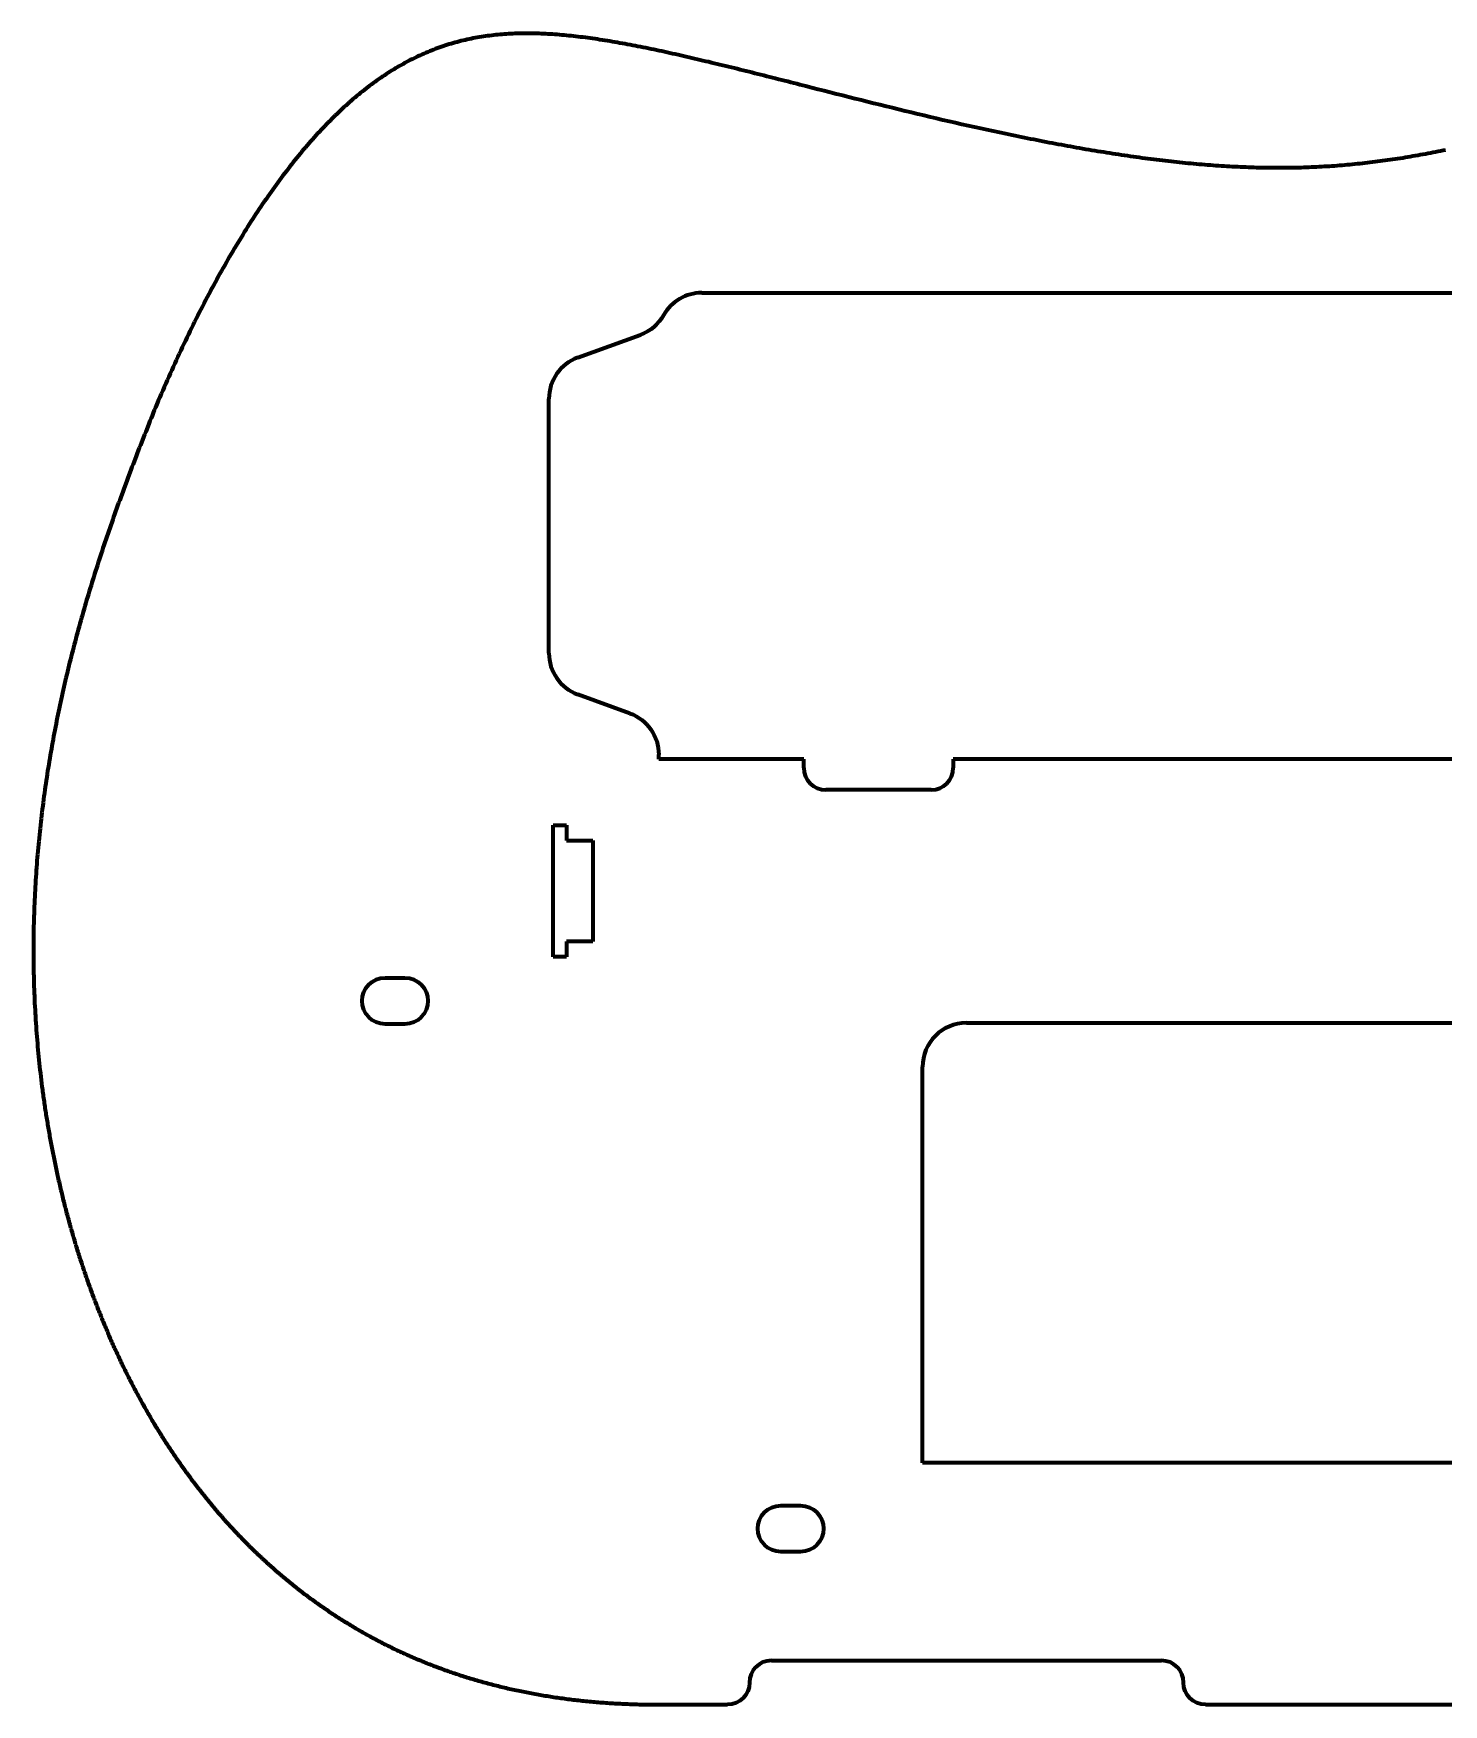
# Model space of a CAD drawing. Header units: millimetres. Extents: x -235 to 411, y -69 to 317.
# Drawn here: x -234.6 to 86.2, y -69.1 to 310.9 of the extents above; entities that cross this region are included whole.
import ezdxf

# ---------------------------------------------------------------- set-up
doc = ezdxf.new("R2010")
doc.units = ezdxf.units.MM
doc.header["$MEASUREMENT"] = 0
doc.layers.add('Visibile', color=7, linetype='Continuous', lineweight=0)

msp = doc.modelspace()

# ---------------------------------------------------------------- linework, layer by layer
at = {"layer": 'Visibile', "color": 7, "lineweight": 70}
for p, q in [((-82.55, 251.89), (317.86, 251.89)), ((-110.76, 237.18), (-96.52, 242.37)), ((-117.34, 169.99), (-117.34, 227.79)), ((-98.92, 156.28), (-110.76, 160.59)), ((-92.34, 145.89), (-92.34, 146.89)), ((-59.34, 145.89), (-92.34, 145.89)), ((-59.34, 143.89), (-59.34, 145.89)), ((-25.34, 145.89), (-25.34, 143.89)), ((92.66, 145.89), (23.66, 145.89)), ((-30.34, 138.89), (-54.34, 138.89)), ((-116.34, 100.89), (-116.34, 130.89)), ((-116.34, 130.89), (-113.34, 130.89)), ((-113.34, 130.89), (-113.34, 127.39)), ((-113.34, 127.39), (-107.34, 127.39)), ((-107.34, 127.39), (-107.34, 104.39)), ((-107.34, 104.39), (-113.34, 104.39)), ((-113.34, 104.39), (-113.34, 100.89)), ((-113.34, 100.89), (-116.34, 100.89)), ((-154.59, 96.14), (-150.09, 96.14)), ((-150.09, 85.64), (-154.59, 85.64)), ((-22.34, 85.89), (257.66, 85.89)), ((-32.34, -14.11), (-32.34, 75.89)), ((196.66, -14.11), (38.66, -14.11)), ((-64.59, -23.86), (-60.09, -23.86)), ((-60.09, -34.36), (-64.59, -34.36)), ((-66.71, -59.11), (22.03, -59.11)), ((-92.52, -69.11), (-76.71, -69.11)), ((32.03, -69.11), (203.29, -69.11))]:
    msp.add_line(p, q, dxfattribs=at)
for points in [[(86.66, 284.37), (86.08, 284.25), (85.51, 284.14), (84.93, 284.02), (84.36, 283.9), (83.78, 283.79), (83.21, 283.68), (82.63, 283.57), (82.06, 283.46), (81.48, 283.35), (80.91, 283.25), (80.34, 283.15), (79.76, 283.04), (79.19, 282.94), (78.62, 282.85), (78.04, 282.75), (77.47, 282.65), (76.9, 282.56), (76.33, 282.47), (75.75, 282.38), (75.18, 282.29), (74.61, 282.21), (74.04, 282.12), (73.47, 282.04), (72.89, 281.96), (72.32, 281.88), (71.75, 281.81), (71.18, 281.73), (70.6, 281.66), (70.03, 281.59), (69.46, 281.52), (68.88, 281.45), (68.31, 281.38), (67.73, 281.32), (67.16, 281.26), (66.58, 281.2), (66.01, 281.14), (65.43, 281.08), (64.86, 281.03), (64.28, 280.98), (63.7, 280.93), (63.13, 280.88), (62.55, 280.83), (61.97, 280.79), (61.39, 280.74), (60.81, 280.7), (60.23, 280.66), (59.65, 280.63), (59.07, 280.59), (58.49, 280.56), (57.9, 280.53), (57.32, 280.5), (56.73, 280.47), (56.15, 280.44), (55.56, 280.42), (54.98, 280.4), (54.39, 280.38), (53.8, 280.36), (53.21, 280.35), (52.62, 280.33), (52.03, 280.32), (51.44, 280.31), (50.84, 280.3), (50.25, 280.3), (49.65, 280.29), (49.06, 280.29), (48.46, 280.29), (47.86, 280.29), (47.26, 280.29), (46.66, 280.3), (46.06, 280.31), (45.46, 280.32), (44.85, 280.33), (44.25, 280.34), (43.64, 280.36), (43.03, 280.37), (42.42, 280.39), (41.81, 280.41), (41.2, 280.44), (40.59, 280.46), (39.98, 280.49), (39.36, 280.52), (38.75, 280.55), (38.13, 280.58), (37.51, 280.61), (36.89, 280.65), (36.27, 280.69), (35.64, 280.73), (35.02, 280.77), (34.39, 280.81), (33.77, 280.86), (33.14, 280.9), (32.51, 280.95), (31.88, 281), (31.24, 281.05), (30.61, 281.11), (29.97, 281.16), (29.34, 281.22), (28.7, 281.28), (28.06, 281.34), (27.42, 281.41), (26.77, 281.47), (26.13, 281.54), (25.48, 281.61), (24.83, 281.68), (24.19, 281.75), (23.54, 281.82), (22.88, 281.9), (22.23, 281.97), (21.58, 282.05), (20.92, 282.13), (20.26, 282.21), (19.61, 282.3), (18.95, 282.38), (18.28, 282.47), (17.62, 282.56), (16.96, 282.65), (16.29, 282.74), (15.63, 282.83), (14.96, 282.93), (14.29, 283.02), (13.62, 283.12), (12.95, 283.22), (12.27, 283.32), (11.6, 283.42), (10.92, 283.53), (10.24, 283.63), (9.57, 283.74), (8.89, 283.85), (8.2, 283.96), (7.52, 284.07), (6.84, 284.18), (6.15, 284.3), (5.47, 284.41), (4.78, 284.53), (4.09, 284.65), (3.41, 284.77), (2.72, 284.89), (2.02, 285.01), (1.33, 285.14), (0.64, 285.26), (-0.06, 285.39), (-0.75, 285.52), (-1.45, 285.65), (-2.14, 285.78), (-2.84, 285.91), (-3.54, 286.04), (-4.24, 286.18), (-4.94, 286.31), (-5.64, 286.45), (-6.35, 286.59), (-7.05, 286.73), (-7.75, 286.87), (-8.46, 287.01), (-9.16, 287.15), (-9.87, 287.29), (-10.58, 287.44), (-11.28, 287.58), (-11.99, 287.73), (-12.7, 287.88), (-13.41, 288.03), (-14.83, 288.33), (-16.25, 288.63), (-17.68, 288.94), (-19.1, 289.25), (-20.53, 289.57), (-21.96, 289.89), (-23.39, 290.21), (-24.82, 290.54), (-26.25, 290.87), (-27.69, 291.2), (-29.12, 291.53), (-30.55, 291.87), (-31.98, 292.21), (-33.41, 292.55), (-34.85, 292.89), (-36.28, 293.23), (-37.7, 293.58), (-39.13, 293.93), (-40.56, 294.28), (-41.98, 294.63), (-43.41, 294.98), (-44.83, 295.33), (-46.25, 295.69), (-47.66, 296.04), (-49.08, 296.4), (-50.49, 296.75), (-51.9, 297.11), (-53.3, 297.46), (-54.7, 297.81), (-56.1, 298.17), (-57.49, 298.52), (-58.88, 298.87), (-59.57, 299.05), (-60.26, 299.22), (-60.95, 299.4), (-61.64, 299.57), (-62.33, 299.75), (-63.01, 299.92), (-63.7, 300.1), (-64.38, 300.27), (-65.06, 300.44), (-65.75, 300.61), (-66.43, 300.79), (-67.1, 300.96), (-67.78, 301.13), (-68.46, 301.3), (-69.13, 301.47), (-69.8, 301.64), (-70.48, 301.8), (-71.15, 301.97), (-71.81, 302.14), (-72.48, 302.3), (-73.15, 302.47), (-73.81, 302.63), (-74.47, 302.8), (-75.13, 302.96), (-75.79, 303.12), (-76.45, 303.28), (-77.1, 303.44), (-77.76, 303.6), (-78.41, 303.76), (-79.06, 303.92), (-79.71, 304.08), (-80.35, 304.23), (-81, 304.39), (-81.64, 304.54), (-82.28, 304.69), (-82.92, 304.84), (-83.56, 304.99), (-84.19, 305.14), (-84.83, 305.29), (-85.46, 305.43), (-86.09, 305.58), (-86.71, 305.72), (-87.34, 305.87), (-87.96, 306.01), (-88.59, 306.15), (-89.2, 306.28), (-89.82, 306.42), (-90.44, 306.56), (-91.05, 306.69), (-91.66, 306.82), (-92.27, 306.95), (-92.88, 307.08), (-93.49, 307.21), (-94.09, 307.33), (-94.69, 307.46), (-95.29, 307.58), (-95.89, 307.7), (-96.48, 307.82), (-97.08, 307.94), (-97.67, 308.05), (-98.26, 308.17), (-98.84, 308.28), (-99.43, 308.39), (-100.01, 308.5), (-100.59, 308.6), (-101.17, 308.71), (-101.74, 308.81), (-102.32, 308.91), (-102.89, 309), (-103.46, 309.1), (-104.03, 309.19), (-104.59, 309.28), (-105.16, 309.37), (-105.72, 309.46), (-106.28, 309.55), (-106.83, 309.63), (-107.39, 309.71), (-107.94, 309.79), (-108.49, 309.86), (-109.04, 309.93), (-109.59, 310), (-110.13, 310.07), (-110.67, 310.14), (-111.21, 310.2), (-111.75, 310.26), (-112.29, 310.32), (-112.82, 310.37), (-113.35, 310.43), (-113.88, 310.48), (-114.41, 310.52), (-114.94, 310.57), (-115.46, 310.61), (-115.98, 310.65), (-116.5, 310.69), (-117.02, 310.72), (-117.54, 310.75), (-118.05, 310.78), (-118.57, 310.8), (-119.08, 310.82), (-119.58, 310.84), (-120.09, 310.86), (-120.6, 310.87), (-121.1, 310.88), (-121.6, 310.88), (-122.1, 310.89), (-122.6, 310.89), (-123.1, 310.88), (-123.59, 310.88), (-124.08, 310.87), (-124.58, 310.86), (-125.07, 310.84), (-125.55, 310.82), (-126.04, 310.8), (-126.53, 310.77), (-127.01, 310.74), (-127.49, 310.71), (-127.97, 310.67), (-128.45, 310.63), (-128.93, 310.59), (-129.4, 310.54), (-129.88, 310.49), (-130.35, 310.43), (-130.82, 310.37), (-131.29, 310.31), (-131.76, 310.25), (-132.23, 310.18), (-132.7, 310.1), (-133.16, 310.03), (-133.63, 309.95), (-134.09, 309.86), (-134.55, 309.78), (-135.01, 309.68), (-135.47, 309.59), (-135.93, 309.49), (-136.39, 309.38), (-136.84, 309.28), (-137.3, 309.17), (-137.75, 309.05), (-138.2, 308.93), (-138.65, 308.81), (-139.11, 308.68), (-139.55, 308.55), (-140, 308.41), (-140.45, 308.28), (-140.9, 308.13), (-141.34, 307.98), (-141.79, 307.83), (-142.23, 307.68), (-142.67, 307.52), (-143.12, 307.35), (-143.56, 307.19), (-144, 307.01), (-144.44, 306.84), (-144.88, 306.66), (-145.31, 306.47), (-145.75, 306.28), (-146.19, 306.09), (-146.62, 305.89), (-147.06, 305.69), (-147.49, 305.49), (-147.92, 305.28), (-148.36, 305.06), (-148.79, 304.85), (-149.22, 304.62), (-149.65, 304.4), (-150.08, 304.17), (-150.51, 303.93), (-150.94, 303.69), (-151.36, 303.45), (-151.79, 303.2), (-152.22, 302.95), (-152.64, 302.69), (-153.07, 302.43), (-153.49, 302.17), (-153.91, 301.9), (-154.33, 301.62), (-154.76, 301.35), (-155.18, 301.06), (-155.6, 300.78), (-156.02, 300.49), (-156.44, 300.19), (-156.86, 299.89), (-157.28, 299.59), (-157.69, 299.28), (-158.11, 298.97), (-158.53, 298.66), (-158.94, 298.34), (-159.36, 298.01), (-159.77, 297.68), (-160.18, 297.35), (-160.6, 297.01), (-161.01, 296.67), (-161.42, 296.32), (-161.83, 295.98), (-162.25, 295.62), (-162.66, 295.26), (-163.07, 294.9), (-163.47, 294.53), (-163.88, 294.16), (-164.29, 293.79), (-164.7, 293.41), (-165.11, 293.02), (-165.51, 292.64), (-165.92, 292.24), (-166.32, 291.85), (-166.73, 291.45), (-167.13, 291.04), (-167.54, 290.63), (-167.94, 290.22), (-168.34, 289.81), (-168.74, 289.38), (-169.14, 288.96), (-169.54, 288.53), (-169.94, 288.1), (-170.34, 287.66), (-170.74, 287.22), (-171.14, 286.77), (-171.54, 286.32), (-171.94, 285.87), (-172.33, 285.41), (-172.73, 284.95), (-173.13, 284.48), (-173.52, 284.01), (-173.92, 283.54), (-174.31, 283.06), (-174.7, 282.58), (-175.1, 282.09), (-175.49, 281.6), (-175.88, 281.11), (-176.27, 280.61), (-176.66, 280.11), (-177.05, 279.6), (-177.44, 279.09), (-177.83, 278.58), (-178.22, 278.06), (-178.61, 277.54), (-178.99, 277.01), (-179.38, 276.48), (-179.77, 275.95), (-180.15, 275.41), (-180.54, 274.87), (-180.92, 274.33), (-181.31, 273.78), (-181.69, 273.23), (-182.07, 272.67), (-182.45, 272.11), (-182.84, 271.55), (-183.22, 270.98), (-183.6, 270.41), (-183.98, 269.83), (-184.36, 269.25), (-184.74, 268.67), (-185.11, 268.09), (-185.49, 267.49), (-185.87, 266.9), (-186.24, 266.3), (-186.62, 265.7), (-186.99, 265.1), (-187.37, 264.49), (-187.74, 263.88), (-188.11, 263.26), (-188.49, 262.64), (-188.86, 262.02), (-189.23, 261.39), (-189.6, 260.76), (-189.97, 260.13), (-190.34, 259.49), (-190.71, 258.85), (-191.07, 258.21), (-191.44, 257.56), (-191.81, 256.91), (-192.17, 256.26), (-192.54, 255.6), (-192.9, 254.94), (-193.27, 254.27), (-193.63, 253.6), (-193.99, 252.93), (-194.35, 252.26), (-194.71, 251.58), (-195.07, 250.9), (-195.43, 250.21), (-195.79, 249.52), (-196.15, 248.83), (-196.51, 248.13), (-196.86, 247.44), (-197.22, 246.73), (-197.58, 246.03), (-197.93, 245.32), (-198.28, 244.61), (-198.64, 243.89), (-198.99, 243.18), (-199.34, 242.45), (-199.69, 241.73), (-200.04, 241), (-200.39, 240.27), (-200.74, 239.54), (-201.08, 238.8), (-201.43, 238.06), (-201.78, 237.32), (-202.12, 236.57), (-202.46, 235.82), (-202.81, 235.07), (-203.15, 234.31), (-203.49, 233.55), (-203.83, 232.79), (-204.17, 232.02), (-204.51, 231.25), (-204.85, 230.48), (-205.19, 229.71), (-205.52, 228.93), (-205.86, 228.15), (-206.2, 227.37), (-206.53, 226.58), (-206.86, 225.79)], [(-206.86, 225.79), (-207.11, 225.19), (-207.35, 224.58), (-207.6, 223.97), (-207.84, 223.37), (-208.09, 222.76), (-208.33, 222.15), (-208.57, 221.54), (-208.82, 220.93), (-209.06, 220.32), (-209.3, 219.71), (-209.55, 219.1), (-209.79, 218.49), (-210.03, 217.87), (-210.27, 217.26), (-210.51, 216.64), (-210.75, 216.03), (-210.99, 215.41), (-211.23, 214.79), (-211.47, 214.17), (-211.71, 213.55), (-211.94, 212.93), (-212.18, 212.31), (-212.42, 211.69), (-212.65, 211.07), (-212.89, 210.44), (-213.13, 209.82), (-213.36, 209.19), (-213.59, 208.57), (-213.83, 207.94), (-214.06, 207.31), (-214.29, 206.68), (-214.52, 206.05), (-214.75, 205.42), (-214.98, 204.79), (-215.21, 204.15), (-215.44, 203.52), (-215.67, 202.88), (-215.9, 202.25), (-216.12, 201.61), (-216.35, 200.97), (-216.57, 200.33), (-216.8, 199.7), (-217.02, 199.05), (-217.24, 198.41), (-217.46, 197.77), (-217.69, 197.13), (-217.9, 196.48), (-218.12, 195.84), (-218.34, 195.19), (-218.56, 194.54), (-218.78, 193.9), (-218.99, 193.25), (-219.21, 192.6), (-219.42, 191.94), (-219.63, 191.29), (-219.84, 190.64), (-220.05, 189.99), (-220.26, 189.33), (-220.47, 188.67), (-220.68, 188.02), (-220.89, 187.36), (-221.09, 186.7), (-221.3, 186.04), (-221.5, 185.38), (-221.7, 184.72), (-221.9, 184.05), (-222.1, 183.39), (-222.3, 182.72), (-222.5, 182.06), (-222.7, 181.39), (-222.89, 180.72), (-223.08, 180.05), (-223.28, 179.38), (-223.47, 178.71), (-223.66, 178.04), (-223.85, 177.37), (-224.04, 176.69), (-224.22, 176.02), (-224.41, 175.34), (-224.59, 174.67), (-224.78, 173.99), (-224.96, 173.31), (-225.14, 172.63), (-225.32, 171.95), (-225.5, 171.27), (-225.67, 170.58), (-225.85, 169.9), (-226.02, 169.22), (-226.19, 168.53), (-226.36, 167.84), (-226.53, 167.15), (-226.7, 166.47), (-226.87, 165.78), (-227.03, 165.09), (-227.19, 164.39), (-227.36, 163.7), (-227.52, 163.01), (-227.68, 162.31), (-227.83, 161.62), (-227.99, 160.92), (-228.14, 160.22), (-228.3, 159.52), (-228.45, 158.82), (-228.6, 158.12), (-228.75, 157.42), (-228.89, 156.72), (-229.04, 156.02), (-229.18, 155.31), (-229.32, 154.61), (-229.46, 153.9), (-229.6, 153.19), (-229.74, 152.49), (-229.87, 151.78), (-230.01, 151.07), (-230.14, 150.36), (-230.27, 149.65), (-230.4, 148.93), (-230.52, 148.22), (-230.65, 147.51), (-230.77, 146.79), (-230.89, 146.07), (-231.01, 145.36), (-231.13, 144.64), (-231.25, 143.92), (-231.36, 143.2), (-231.47, 142.48), (-231.58, 141.76), (-231.69, 141.04), (-231.8, 140.32), (-231.9, 139.59), (-232.01, 138.87), (-232.11, 138.14), (-232.21, 137.42), (-232.3, 136.69), (-232.4, 135.96), (-232.49, 135.23), (-232.59, 134.5), (-232.68, 133.77), (-232.76, 133.04), (-232.85, 132.31), (-232.93, 131.58), (-233.02, 130.85), (-233.1, 130.11), (-233.17, 129.38), (-233.25, 128.64), (-233.33, 127.91), (-233.4, 127.17), (-233.47, 126.43), (-233.54, 125.69), (-233.6, 124.95), (-233.67, 124.22), (-233.73, 123.48), (-233.79, 122.73), (-233.85, 121.99), (-233.9, 121.25), (-233.96, 120.51), (-234.01, 119.77), (-234.06, 119.02), (-234.1, 118.28), (-234.15, 117.53), (-234.19, 116.79), (-234.23, 116.04), (-234.27, 115.29), (-234.31, 114.55), (-234.35, 113.8), (-234.38, 113.05), (-234.41, 112.3), (-234.44, 111.55), (-234.46, 110.8), (-234.49, 110.05), (-234.51, 109.3), (-234.53, 108.55), (-234.55, 107.8), (-234.56, 107.05), (-234.57, 106.3), (-234.58, 105.54), (-234.59, 104.79), (-234.6, 104.04), (-234.6, 103.28), (-234.6, 102.53), (-234.6, 101.77), (-234.6, 101.02), (-234.59, 100.26), (-234.59, 99.51), (-234.58, 98.75), (-234.57, 98), (-234.55, 97.24), (-234.53, 96.48), (-234.52, 95.72), (-234.49, 94.97), (-234.47, 94.21), (-234.44, 93.45), (-234.42, 92.69), (-234.39, 91.94), (-234.35, 91.18), (-234.32, 90.42), (-234.28, 89.66), (-234.24, 88.9), (-234.2, 88.14), (-234.15, 87.39), (-234.1, 86.63), (-234.06, 85.87), (-234, 85.11), (-233.95, 84.35), (-233.89, 83.59), (-233.83, 82.83), (-233.77, 82.07), (-233.71, 81.31), (-233.64, 80.55), (-233.57, 79.8), (-233.5, 79.04), (-233.43, 78.28), (-233.35, 77.52), (-233.27, 76.76), (-233.19, 76), (-233.11, 75.24), (-233.02, 74.49), (-232.93, 73.73), (-232.84, 72.97), (-232.75, 72.21), (-232.65, 71.45), (-232.55, 70.7), (-232.5, 70.32), (-232.45, 69.94), (-232.4, 69.56), (-232.35, 69.18), (-232.3, 68.81), (-232.24, 68.43), (-232.19, 68.05), (-232.14, 67.67), (-232.08, 67.29), (-232.03, 66.92), (-231.97, 66.54), (-231.91, 66.16), (-231.85, 65.78), (-231.8, 65.41), (-231.74, 65.03), (-231.68, 64.65), (-231.62, 64.27), (-231.56, 63.9), (-231.5, 63.52), (-231.43, 63.14), (-231.37, 62.77), (-231.31, 62.39), (-231.24, 62.01), (-231.18, 61.64), (-231.11, 61.26), (-231.05, 60.88), (-230.98, 60.51), (-230.92, 60.13), (-230.85, 59.76), (-230.78, 59.38), (-230.71, 59), (-230.64, 58.63), (-230.57, 58.25), (-230.5, 57.88), (-230.43, 57.5), (-230.36, 57.13), (-230.28, 56.75), (-230.21, 56.38), (-230.14, 56), (-230.06, 55.63), (-229.99, 55.25), (-229.91, 54.88), (-229.83, 54.51), (-229.76, 54.13), (-229.68, 53.76), (-229.6, 53.39), (-229.52, 53.01), (-229.44, 52.64), (-229.36, 52.27), (-229.28, 51.89), (-229.2, 51.52), (-229.11, 51.15), (-229.03, 50.78), (-228.95, 50.4), (-228.86, 50.03), (-228.78, 49.66), (-228.69, 49.29), (-228.61, 48.92), (-228.52, 48.54), (-228.43, 48.17), (-228.34, 47.8), (-228.25, 47.43), (-228.16, 47.06), (-228.07, 46.69), (-227.98, 46.32), (-227.89, 45.95), (-227.8, 45.58), (-227.71, 45.21), (-227.61, 44.84), (-227.52, 44.47), (-227.43, 44.1), (-227.33, 43.73), (-227.23, 43.37), (-227.14, 43), (-227.04, 42.63), (-226.94, 42.26), (-226.84, 41.89), (-226.74, 41.53), (-226.64, 41.16), (-226.54, 40.79), (-226.44, 40.43), (-226.34, 40.06), (-226.24, 39.69), (-226.13, 39.33), (-226.03, 38.96), (-225.93, 38.6), (-225.82, 38.23), (-225.72, 37.87), (-225.61, 37.5), (-225.5, 37.14), (-225.39, 36.77), (-225.29, 36.41), (-225.18, 36.04), (-225.07, 35.68), (-224.96, 35.32), (-224.84, 34.95), (-224.73, 34.59), (-224.62, 34.23), (-224.51, 33.87), (-224.39, 33.51), (-224.28, 33.14), (-224.16, 32.78), (-224.05, 32.42), (-223.93, 32.06), (-223.82, 31.7), (-223.7, 31.34), (-223.58, 30.98), (-223.46, 30.62), (-223.34, 30.26), (-223.22, 29.9), (-223.1, 29.54), (-222.98, 29.18), (-222.86, 28.83), (-222.73, 28.47), (-222.61, 28.11), (-222.48, 27.75), (-222.36, 27.4), (-222.23, 27.04), (-222.11, 26.68), (-221.98, 26.33), (-221.85, 25.97), (-221.72, 25.62), (-221.6, 25.26), (-221.47, 24.91), (-221.34, 24.55), (-221.2, 24.2), (-221.07, 23.85), (-220.94, 23.49), (-220.81, 23.14), (-220.67, 22.79), (-220.54, 22.43), (-220.41, 22.08), (-220.27, 21.73), (-220.13, 21.38), (-220, 21.03), (-219.86, 20.68), (-219.72, 20.33), (-219.58, 19.98), (-219.44, 19.63), (-219.3, 19.28), (-219.16, 18.93), (-219.02, 18.58), (-218.88, 18.23), (-218.73, 17.89), (-218.59, 17.54), (-218.45, 17.19), (-218.3, 16.85), (-218.16, 16.5), (-218.01, 16.15), (-217.86, 15.81), (-217.71, 15.46), (-217.57, 15.12), (-217.42, 14.78), (-217.27, 14.43), (-217.12, 14.09), (-216.97, 13.75), (-216.81, 13.4), (-216.66, 13.06), (-216.51, 12.72), (-216.36, 12.38), (-216.2, 12.04), (-216.05, 11.7), (-215.89, 11.36), (-215.73, 11.02), (-215.58, 10.68), (-215.42, 10.34), (-215.26, 10), (-215.1, 9.66), (-214.94, 9.33), (-214.78, 8.99), (-214.62, 8.65), (-214.46, 8.32), (-214.3, 7.98), (-214.13, 7.64), (-213.97, 7.31), (-213.81, 6.97), (-213.64, 6.64), (-213.47, 6.31), (-213.31, 5.97), (-213.14, 5.64), (-212.97, 5.31), (-212.8, 4.98), (-212.64, 4.65), (-212.47, 4.32), (-212.3, 3.99), (-212.12, 3.66), (-211.95, 3.33), (-211.78, 3), (-211.61, 2.67), (-211.43, 2.34), (-211.26, 2.01), (-211.08, 1.69), (-210.91, 1.36), (-210.73, 1.03), (-210.55, 0.71), (-210.38, 0.38), (-210.2, 0.06), (-210.02, -0.27), (-209.84, -0.59), (-209.66, -0.91), (-209.48, -1.23), (-209.29, -1.56), (-209.11, -1.88), (-208.93, -2.2), (-208.74, -2.52), (-208.56, -2.84), (-208.37, -3.16), (-208.19, -3.48), (-208, -3.8), (-207.81, -4.11), (-207.63, -4.43), (-207.44, -4.75), (-207.25, -5.06), (-207.06, -5.38), (-206.87, -5.7), (-206.68, -6.01), (-206.48, -6.32), (-206.29, -6.64), (-206.1, -6.95), (-205.9, -7.26), (-205.71, -7.58), (-205.51, -7.89), (-205.32, -8.2), (-205.12, -8.51), (-204.92, -8.82), (-204.72, -9.13), (-204.53, -9.44), (-204.33, -9.74), (-204.13, -10.05), (-203.92, -10.36), (-203.72, -10.66), (-203.52, -10.97), (-203.32, -11.28), (-203.11, -11.58), (-202.91, -11.88), (-202.71, -12.19), (-202.5, -12.49), (-202.29, -12.79), (-202.09, -13.09), (-201.88, -13.4), (-201.67, -13.7), (-201.46, -14), (-201.25, -14.3), (-201.04, -14.59), (-200.83, -14.89), (-200.62, -15.19), (-200.41, -15.49), (-200.19, -15.78), (-199.98, -16.08), (-199.77, -16.37), (-199.55, -16.67), (-199.34, -16.96), (-199.12, -17.26), (-198.9, -17.55), (-198.68, -17.84), (-198.47, -18.13), (-198.25, -18.42), (-198.03, -18.71), (-197.81, -19), (-197.58, -19.29), (-197.36, -19.58), (-197.14, -19.87), (-196.92, -20.15), (-196.69, -20.44), (-196.47, -20.73), (-196.24, -21.01), (-196.02, -21.29), (-195.79, -21.58), (-195.56, -21.86), (-195.34, -22.14), (-195.11, -22.43), (-194.88, -22.71), (-194.65, -22.99), (-194.42, -23.27), (-194.19, -23.55), (-193.95, -23.82), (-193.72, -24.1), (-193.49, -24.38), (-193.25, -24.66), (-193.02, -24.93), (-192.78, -25.21), (-192.55, -25.48), (-192.31, -25.75), (-192.07, -26.03), (-191.84, -26.3), (-191.6, -26.57), (-191.36, -26.84), (-191.12, -27.11), (-190.88, -27.38), (-190.64, -27.65), (-190.39, -27.92), (-190.15, -28.19), (-189.91, -28.45), (-189.66, -28.72), (-189.42, -28.98), (-189.17, -29.25), (-188.93, -29.51), (-188.68, -29.78), (-188.43, -30.04), (-188.19, -30.3), (-187.94, -30.56), (-187.69, -30.82), (-187.44, -31.08), (-187.19, -31.34), (-186.93, -31.6), (-186.68, -31.85), (-186.43, -32.11), (-186.18, -32.37), (-185.92, -32.62), (-185.67, -32.88), (-185.41, -33.13), (-185.16, -33.38), (-184.9, -33.64), (-184.64, -33.89), (-184.38, -34.14), (-184.12, -34.39), (-183.86, -34.64), (-183.6, -34.89), (-183.34, -35.13), (-183.08, -35.38), (-182.82, -35.63), (-182.56, -35.87), (-182.29, -36.12), (-182.03, -36.36), (-181.76, -36.6), (-181.5, -36.85), (-181.23, -37.09), (-180.96, -37.33), (-180.7, -37.57), (-180.43, -37.81), (-180.16, -38.05), (-179.89, -38.28), (-179.62, -38.52), (-179.35, -38.76), (-179.08, -38.99), (-178.8, -39.23), (-178.53, -39.46), (-178.26, -39.69), (-177.98, -39.92), (-177.71, -40.16), (-177.43, -40.39), (-177.16, -40.62), (-176.88, -40.85), (-176.6, -41.07), (-176.32, -41.3), (-176.04, -41.53), (-175.76, -41.75), (-175.48, -41.98), (-175.2, -42.2), (-174.92, -42.43), (-174.64, -42.65), (-174.36, -42.87), (-174.07, -43.09), (-173.79, -43.31), (-173.5, -43.53), (-173.22, -43.75), (-172.93, -43.97), (-172.64, -44.18), (-172.35, -44.4), (-172.07, -44.61), (-171.78, -44.83), (-171.49, -45.04), (-171.2, -45.25), (-170.91, -45.46), (-170.61, -45.68), (-170.32, -45.89), (-170.03, -46.09), (-169.73, -46.3), (-169.44, -46.51), (-169.15, -46.72), (-168.85, -46.92), (-168.55, -47.13), (-168.26, -47.33), (-167.96, -47.53), (-167.66, -47.74), (-167.36, -47.94), (-167.06, -48.14), (-166.76, -48.34), (-166.46, -48.54), (-166.16, -48.74), (-165.85, -48.93), (-165.55, -49.13), (-165.25, -49.32), (-164.94, -49.52), (-164.64, -49.71), (-164.33, -49.91), (-164.03, -50.1), (-163.72, -50.29), (-163.41, -50.48), (-163.1, -50.67), (-162.79, -50.86), (-162.48, -51.04), (-162.17, -51.23), (-161.86, -51.42), (-161.55, -51.6), (-161.24, -51.78), (-160.92, -51.97), (-160.61, -52.15), (-160.3, -52.33), (-159.98, -52.51), (-159.67, -52.69), (-159.35, -52.87), (-159.03, -53.05), (-158.71, -53.22), (-158.4, -53.4), (-158.08, -53.57), (-157.76, -53.75), (-157.44, -53.92), (-157.11, -54.09), (-156.79, -54.26), (-156.47, -54.43), (-156.15, -54.6), (-155.82, -54.77), (-155.5, -54.94), (-155.17, -55.11), (-154.85, -55.27), (-154.52, -55.44), (-154.2, -55.6), (-153.87, -55.76), (-153.54, -55.93), (-153.21, -56.09), (-152.88, -56.25), (-152.55, -56.41), (-152.22, -56.56), (-151.89, -56.72), (-151.55, -56.88), (-151.22, -57.03), (-150.89, -57.19), (-150.55, -57.34), (-150.22, -57.49), (-149.88, -57.65), (-149.55, -57.8), (-149.21, -57.95), (-148.87, -58.1), (-148.53, -58.24), (-148.19, -58.39), (-147.85, -58.54), (-147.51, -58.68), (-147.17, -58.83), (-146.83, -58.97), (-146.49, -59.11), (-146.15, -59.25), (-145.8, -59.39), (-145.46, -59.53), (-145.11, -59.67), (-144.77, -59.81), (-144.42, -59.94), (-144.07, -60.08), (-143.73, -60.21), (-143.38, -60.35), (-143.03, -60.48), (-142.68, -60.61), (-142.33, -60.74), (-141.98, -60.87), (-141.63, -61), (-141.28, -61.13), (-140.92, -61.25), (-140.57, -61.38), (-140.21, -61.51), (-139.86, -61.63), (-139.5, -61.75), (-139.15, -61.87), (-138.79, -61.99), (-138.43, -62.11), (-138.08, -62.23), (-137.72, -62.35), (-137.36, -62.47), (-137, -62.58), (-136.64, -62.7), (-136.28, -62.81), (-135.91, -62.93), (-135.55, -63.04), (-135.19, -63.15), (-134.82, -63.26), (-134.46, -63.37), (-134.09, -63.48), (-133.73, -63.58), (-133.36, -63.69), (-132.99, -63.79), (-132.63, -63.9), (-132.26, -64), (-131.89, -64.1), (-131.52, -64.2), (-131.15, -64.3), (-130.78, -64.4), (-130.4, -64.5), (-130.03, -64.6), (-129.66, -64.69), (-129.28, -64.79), (-128.91, -64.88), (-128.53, -64.97), (-128.16, -65.07), (-127.78, -65.16), (-127.4, -65.25), (-127.03, -65.34), (-126.65, -65.42), (-126.27, -65.51), (-125.89, -65.6), (-125.51, -65.68), (-125.13, -65.76), (-124.75, -65.85), (-124.36, -65.93), (-123.98, -66.01), (-123.6, -66.09), (-123.21, -66.17), (-122.83, -66.25), (-122.44, -66.32), (-122.05, -66.4), (-121.67, -66.47), (-121.28, -66.55), (-120.89, -66.62), (-120.5, -66.69), (-120.11, -66.76), (-119.72, -66.83), (-119.33, -66.9), (-118.94, -66.97), (-118.55, -67.03), (-118.16, -67.1), (-117.76, -67.16), (-117.37, -67.22), (-116.97, -67.29), (-116.58, -67.35), (-116.18, -67.41), (-115.78, -67.47), (-115.39, -67.53), (-114.99, -67.58), (-114.59, -67.64), (-114.19, -67.69), (-113.79, -67.75), (-113.39, -67.8), (-112.99, -67.85), (-112.59, -67.9), (-112.18, -67.95), (-111.78, -68), (-111.38, -68.05), (-110.97, -68.1), (-110.57, -68.14), (-110.16, -68.19), (-109.75, -68.23), (-109.35, -68.27), (-108.94, -68.31), (-108.53, -68.35), (-108.12, -68.39), (-107.71, -68.43), (-107.3, -68.47), (-106.89, -68.5), (-106.48, -68.54), (-106.06, -68.57), (-105.65, -68.61), (-105.24, -68.64), (-104.82, -68.67), (-104.41, -68.7), (-103.99, -68.73), (-103.58, -68.76), (-103.16, -68.78), (-102.74, -68.81), (-102.32, -68.83), (-101.9, -68.86), (-101.48, -68.88), (-101.06, -68.9), (-100.64, -68.92), (-100.22, -68.94), (-99.8, -68.96), (-99.38, -68.98), (-98.95, -68.99), (-98.53, -69.01), (-98.1, -69.02), (-97.68, -69.04), (-97.25, -69.05), (-96.82, -69.06), (-96.4, -69.07), (-95.97, -69.08), (-95.54, -69.09), (-95.11, -69.09), (-94.68, -69.1), (-94.25, -69.1), (-93.82, -69.11), (-93.39, -69.11), (-92.95, -69.11), (-92.52, -69.11)], [(23.66, 145.89), (17.66, 145.89), (-25.34, 145.89)], [(38.66, -14.11), (32.66, -14.11), (-32.34, -14.11)]]:
    msp.add_lwpolyline(points, dxfattribs=at)
for points in [[(-82.55, 251.89), (-86.14, 251.89), (-89.46, 249.96), (-91.24, 246.83)], [(-91.24, 246.83), (-92.41, 244.76), (-94.28, 243.18), (-96.52, 242.37)], [(-110.76, 237.18), (-114.72, 235.75), (-117.34, 231.99), (-117.34, 227.79)], [(-117.34, 169.99), (-117.34, 165.79), (-114.72, 162.03), (-110.76, 160.59)], [(-98.92, 156.28), (-94.97, 154.85), (-92.34, 151.09), (-92.34, 146.89)], [(-59.34, 143.89), (-59.34, 141.13), (-57.11, 138.89), (-54.34, 138.89)], [(-30.34, 138.89), (-27.58, 138.89), (-25.34, 141.13), (-25.34, 143.89)], [(-22.34, 85.89), (-27.87, 85.89), (-32.34, 81.41), (-32.34, 75.89)], [(-66.71, -59.11), (-69.48, -59.11), (-71.71, -61.35), (-71.71, -64.11)], [(27.03, -64.11), (27.03, -61.35), (24.79, -59.11), (22.03, -59.11)], [(-71.71, -64.11), (-71.71, -66.87), (-73.95, -69.11), (-76.71, -69.11)], [(32.03, -69.11), (29.26, -69.11), (27.03, -66.87), (27.03, -64.11)]]:
    msp.add_open_spline(points, degree=3, dxfattribs=at)
for points in [[(-154.59, 85.64), (-157.49, 85.64), (-159.84, 87.99), (-159.84, 90.89), (-159.84, 93.79), (-157.49, 96.14), (-154.59, 96.14)], [(-150.09, 96.14), (-147.19, 96.14), (-144.84, 93.79), (-144.84, 90.89), (-144.84, 87.99), (-147.19, 85.64), (-150.09, 85.64)], [(-64.59, -34.36), (-67.49, -34.36), (-69.84, -32.01), (-69.84, -29.11), (-69.84, -26.21), (-67.49, -23.86), (-64.59, -23.86)], [(-60.09, -23.86), (-57.19, -23.86), (-54.84, -26.21), (-54.84, -29.11), (-54.84, -32.01), (-57.19, -34.36), (-60.09, -34.36)]]:
    msp.add_open_spline(points, degree=3, knots=[0, 0, 0, 0, 1, 1, 1, 2, 2, 2, 2], dxfattribs=at)

doc.saveas('drawing.dxf')
